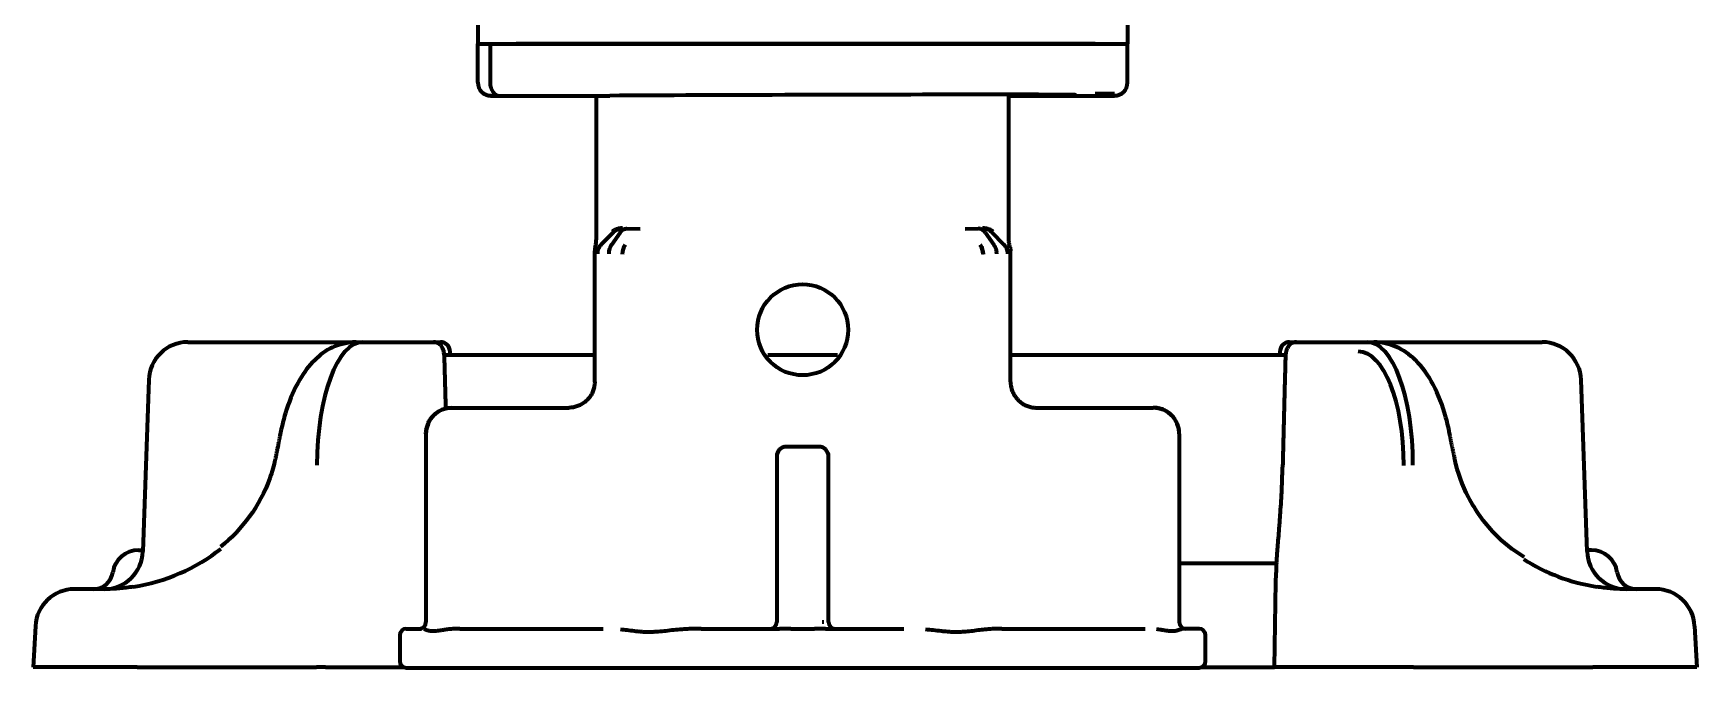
# Model space of a CAD drawing. Header units: inches. Extents: x -2898 to 7248, y 606 to 5598.
# Drawn here: x 3439.8 to 3567.8, y 2233.3 to 2282.1 of the extents above; entities that cross this region are included whole.
import ezdxf

# ---------------------------------------------------------------- set-up
doc = ezdxf.new("R2010")
doc.units = ezdxf.units.IN

msp = doc.modelspace()

# ---------------------------------------------------------------- linework, layer by layer
at = {"linetype": 'Continuous', "lineweight": 70}
for p, q in [((3524.05, 2361.74), (3524.05, 2281.29)), ((3474.05, 2358.85), (3474.05, 2281.29)), ((3474.05, 2281.29), (3475.85, 2281.29)), ((3474.05, 2278.3), (3474.05, 2281.29)), ((3475.01, 2281.29), (3475.01, 2278.29)), ((3475.01, 2281.29), (3475.01, 2278.29)), ((3475.85, 2281.29), (3522.25, 2281.29)), ((3521.55, 2281.29), (3477, 2281.29)), ((3522.25, 2281.29), (3524.05, 2281.29)), ((3524.05, 2278.44), (3524.05, 2281.29)), ((3524.05, 2278.3), (3524.05, 2278.44)), ((3475.48, 2277.29), (3475.71, 2277.29)), ((3475.71, 2277.29), (3484.2, 2277.29)), ((3475.71, 2277.29), (3484.2, 2277.29)), ((3483.17, 2277.29), (3483.17, 2266.21)), ((3514.92, 2266.21), (3514.92, 2277.38)), ((3514.92, 2277.29), (3522.38, 2277.29)), ((3514.92, 2277.29), (3522.38, 2277.29)), ((3522.38, 2277.29), (3522.61, 2277.29)), ((3485.51, 2267.07), (3486.54, 2267.05)), ((3511.55, 2267.05), (3512.59, 2267.07)), ((3484.49, 2266.79), (3483.55, 2265.85)), ((3485.01, 2266.77), (3484.34, 2265.83)), ((3484.35, 2265.83), (3484.34, 2265.83)), ((3513.09, 2266.77), (3513.75, 2265.83)), ((3513.6, 2266.79), (3514.54, 2265.85)), ((3483.05, 2255.29), (3483.05, 2265.35)), ((3515.05, 2255.29), (3515.05, 2265.35)), ((3451.74, 2258.34), (3457.24, 2258.34)), ((3457.24, 2258.34), (3461.08, 2258.34)), ((3461.08, 2258.34), (3464.69, 2258.34)), ((3464.69, 2258.34), (3465.21, 2258.34)), ((3465.21, 2258.34), (3467.36, 2258.34)), ((3467.36, 2258.34), (3470.64, 2258.34)), ((3470.64, 2258.34), (3471.17, 2258.34)), ((3536.52, 2258.34), (3537.05, 2258.34)), ((3537.05, 2258.34), (3540.33, 2258.34)), ((3540.33, 2258.34), (3542.48, 2258.34)), ((3542.48, 2258.34), (3543, 2258.34)), ((3543.38, 2258.34), (3546.62, 2258.34)), ((3546.62, 2258.34), (3550.45, 2258.34)), ((3550.45, 2258.34), (3555.95, 2258.34)), ((3483.05, 2257.34), (3471.48, 2257.34)), ((3471.5, 2256.91), (3471.5, 2256.92)), ((3471.93, 2257.34), (3471.92, 2257.61)), ((3501.74, 2257.34), (3496.36, 2257.34)), ((3536.22, 2257.34), (3515.05, 2257.34)), ((3535.77, 2257.61), (3535.77, 2257.34)), ((3536.19, 2256.92), (3536.2, 2256.91)), ((3448.75, 2255.45), (3448.28, 2242.24)), ((3559.41, 2242.24), (3558.95, 2255.45)), ((3472.06, 2253.29), (3481.05, 2253.29)), ((3517.05, 2253.29), (3526.03, 2253.29)), ((3470.06, 2251.29), (3470.06, 2236.79)), ((3500.3, 2250.29), (3497.8, 2250.29)), ((3528.03, 2251.29), (3528.03, 2236.79)), ((3458.46, 2249.33), (3458.46, 2249.33)), ((3497.05, 2249.54), (3497.05, 2236.79)), ((3501.05, 2236.79), (3501.05, 2249.54)), ((3549.23, 2249.33), (3549.23, 2249.33)), ((3535.98, 2248.72), (3535.98, 2248.71)), ((3447.94, 2242.34), (3448.29, 2242.34)), ((3528.03, 2241.34), (3535.52, 2241.34)), ((3559.75, 2242.34), (3559.41, 2242.34)), ((3535.48, 2240.95), (3535.48, 2240.93)), ((3445.5, 2239.34), (3443.01, 2239.34)), ((3535.35, 2233.34), (3535.46, 2239.89)), ((3564.69, 2239.34), (3562.19, 2239.34)), ((3440.01, 2236.5), (3439.85, 2233.34)), ((3468.55, 2236.29), (3469.71, 2236.29)), ((3472.68, 2236.29), (3483.71, 2236.29)), ((3491.25, 2236.29), (3497.27, 2236.29)), ((3498.15, 2236.29), (3499.95, 2236.29)), ((3500.82, 2236.29), (3506.84, 2236.29)), ((3514.38, 2236.29), (3525.41, 2236.29)), ((3529.55, 2236.29), (3528.39, 2236.29)), ((3567.68, 2236.5), (3567.85, 2233.34)), ((3468.05, 2235.79), (3468.05, 2233.79)), ((3530.05, 2233.79), (3530.05, 2235.79)), ((3447.84, 2233.34), (3439.85, 2233.34)), ((3447.84, 2233.34), (3461.65, 2233.34)), ((3462.34, 2233.34), (3461.65, 2233.34)), ((3462.34, 2233.34), (3468.33, 2233.34)), ((3468.55, 2233.29), (3529.55, 2233.29)), ((3529.76, 2233.34), (3535.35, 2233.34)), ((3539.25, 2233.34), (3535.35, 2233.34)), ((3545.35, 2233.34), (3539.25, 2233.34)), ((3546.05, 2233.34), (3545.35, 2233.34)), ((3546.05, 2233.34), (3559.86, 2233.34)), ((3567.85, 2233.34), (3559.86, 2233.34))]:
    msp.add_line(p, q, dxfattribs=at)
msp.add_circle((3499.05, 2259.29), 3.5, dxfattribs=at)
for centre, radius, start, end in [((3451.74, 2255.34), 3, 90, 178), ((3471.17, 2257.59), 0.75, 1, 90), ((3536.52, 2257.59), 0.75, 90, 179), ((3555.95, 2255.34), 3, 2, 90), ((3497.8, 2249.54), 0.75, 90, 180), ((3500.3, 2249.54), 0.75, 0, 90), ((3445.29, 2242.34), 3, 270, 358), ((3447.94, 2240.34), 2, 90, 171.7868), ((3562.41, 2242.34), 3, 182, 270), ((3559.75, 2240.34), 2, 8.2132, 90), ((3444.48, 2240.84), 1.5, 270, 351.7868), ((3563.22, 2240.84), 1.5, 188.2132, 270), ((3443.01, 2236.34), 3, 90, 177), ((3564.69, 2236.34), 3, 3, 90), ((3468.55, 2235.79), 0.5, 90, 180), ((3496.55, 2236.79), 0.5, 270, 0), ((3501.55, 2236.79), 0.5, 180, 270), ((3529.55, 2235.79), 0.5, 0, 90), ((3468.55, 2233.79), 0.5, 180, 270), ((3529.55, 2233.79), 0.5, 270, 0)]:
    msp.add_arc(centre, radius, start, end, dxfattribs=at)
for centre, major_axis, ratio, start_param, end_param in [((3475.05, 2278.3), (-1, 0), 0.999995, 0, 1.567711), ((3475.71, 2278.29), (0, 1), 0.7071, 1.570796, 3.141593), ((3475.71, 2278.29), (0, 1), 0.7071, 1.570796, 3.141593), ((3476.54, 2277.29), (-1.5, 0), 0.003085, 0.00001, 0.785408), ((3499.05, 2277.29), (21, 0.06), 0.003085, 5.569494, 8.63937), ((3521.55, 2277.43), (1.5, 0), 0.003085, 6.283176, 7.853972), ((3521.55, 2277.29), (1.5, 0), 0.003085, 5.497778, 6.283176), ((3523.05, 2278.3), (-1, 0), 0.999995, 1.573882, 3.141593), ((3485.2, 2266.08), (-0.707, -0.707), 0.999695, 3.927142, 4.71239), ((3484.84, 2265.13), (-0.017, -1), 0.707053, 3.945502, 4.724738), ((3485.88, 2265.11), (-0.01, -1), 0.707088, 3.940402, 4.719667), ((3512.22, 2265.11), (0.01, -1), 0.707088, 1.564381, 2.342782), ((3465.38, 2248.34), (-0.2, 10), 0.36987, 6.275734, 7.79417), ((3542.31, 2248.34), (0.2, 10), 0.36987, 4.7722, 6.290637), ((3541.61, 2248.36), (0.21, 9.25), 0.399832, 4.773696, 6.292133), ((3472.06, 2251.29), (1.41, 1.41), 0.999695, 0.78555, 2.356042), ((3526.03, 2251.29), (-1.41, 1.41), 0.999695, 3.927143, 5.497635), ((3445.55, 2251.34), (13.31, 1.42), 0.895011, 4.765915, 5.329805), ((3562.14, 2251.34), (-13.31, 1.42), 0.895011, 1.060573, 1.51727), ((3469.56, 2236.79), (0, -0.5), 0.999848, 0, 1.570796), ((3528.53, 2236.79), (0, -0.5), 0.999848, 4.712389, 6.283185)]:
    msp.add_ellipse(centre, major_axis=major_axis, ratio=ratio, start_param=start_param, end_param=end_param, dxfattribs=at)
for points, knots in [([(3485.18, 2267.1), (3485.1, 2267.1), (3485.03, 2267.1), (3484.89, 2267.08), (3484.82, 2267.06), (3484.73, 2267.03), (3484.69, 2267.02), (3484.63, 2267), (3484.61, 2266.98), (3484.55, 2266.95), (3484.52, 2266.94), (3484.47, 2266.9), (3484.44, 2266.88), (3484.42, 2266.86)], [0, 0, 0, 0, 0.25, 0.25, 0.5, 0.5, 0.625, 0.625, 0.75, 0.75, 0.875, 0.875, 1, 1, 1, 1]), ([(3485.01, 2266.77), (3485.04, 2266.82), (3485.08, 2266.86), (3485.12, 2266.91), (3485.13, 2266.92), (3485.15, 2266.93), (3485.16, 2266.94), (3485.2, 2266.97), (3485.22, 2266.98), (3485.28, 2267.02), (3485.32, 2267.04), (3485.38, 2267.05), (3485.39, 2267.06), (3485.41, 2267.06), (3485.41, 2267.06), (3485.42, 2267.06), (3485.43, 2267.06), (3485.43, 2267.06), (3485.46, 2267.07), (3485.48, 2267.07), (3485.51, 2267.07)], [0, 0, 0, 0, 0.25, 0.25, 0.3125, 0.3125, 0.375, 0.375, 0.5, 0.5, 0.75, 0.75, 0.8125, 0.828125, 0.828125, 0.84375, 0.84375, 0.875, 0.875, 1, 1, 1, 1]), ([(3513.09, 2266.77), (3513.05, 2266.82), (3513.02, 2266.86), (3512.96, 2266.92), (3512.94, 2266.93), (3512.91, 2266.96), (3512.9, 2266.96), (3512.88, 2266.98), (3512.87, 2266.99), (3512.81, 2267.02), (3512.77, 2267.04), (3512.71, 2267.05), (3512.7, 2267.06), (3512.69, 2267.06), (3512.68, 2267.06), (3512.68, 2267.06), (3512.67, 2267.06), (3512.66, 2267.06), (3512.63, 2267.07), (3512.61, 2267.07), (3512.59, 2267.07)], [0, 0, 0, 0, 0.25, 0.25, 0.375, 0.375, 0.4375, 0.4375, 0.5, 0.5, 0.75, 0.75, 0.8125, 0.828125, 0.828125, 0.84375, 0.84375, 0.875, 0.875, 1, 1, 1, 1]), ([(3513.6, 2266.79), (3513.56, 2266.84), (3513.46, 2266.92), (3513.34, 2266.98), (3513.22, 2267.03), (3513.16, 2267.05), (3513.08, 2267.07), (3513.05, 2267.07), (3513.03, 2267.08), (3513.01, 2267.08), (3513, 2267.08), (3512.96, 2267.08), (3512.93, 2267.08), (3512.9, 2267.08)], [0, 0, 0, 0, 0.25, 0.5, 0.5, 0.75, 0.75, 0.8125, 0.84375, 0.84375, 0.875, 0.875, 1, 1, 1, 1]), ([(3513.68, 2266.86), (3513.63, 2266.9), (3513.57, 2266.94), (3513.46, 2267), (3513.4, 2267.02), (3513.27, 2267.06), (3513.21, 2267.08), (3513.06, 2267.1), (3512.99, 2267.1), (3512.91, 2267.1)], [0, 0, 0, 0, 0.25, 0.25, 0.5, 0.5, 0.75, 0.75, 1, 1, 1, 1]), ([(3483.09, 2265.64), (3483.09, 2265.64), (3483.09, 2265.64), (3483.08, 2265.62), (3483.07, 2265.57), (3483.06, 2265.5), (3483.05, 2265.43), (3483.05, 2265.38), (3483.05, 2265.35)], [0, 0, 0, 0, 0.000031, 0.000031, 0.250024, 0.500016, 0.750008, 1, 1, 1, 1]), ([(3483.09, 2265.64), (3483.12, 2265.73), (3483.14, 2265.83), (3483.16, 2265.97), (3483.17, 2266.04), (3483.17, 2266.13), (3483.17, 2266.16), (3483.17, 2266.18), (3483.17, 2266.19), (3483.17, 2266.2), (3483.17, 2266.21), (3483.17, 2266.21)], [0, 0, 0, 0, 0.5, 0.5, 0.75, 0.875, 0.9375, 0.9375, 0.96875, 0.96875, 1, 1, 1, 1]), ([(3483.55, 2265.85), (3483.5, 2265.8), (3483.46, 2265.75), (3483.39, 2265.64), (3483.36, 2265.59), (3483.31, 2265.47), (3483.29, 2265.4), (3483.26, 2265.27), (3483.26, 2265.21), (3483.26, 2265.14)], [0, 0, 0, 0, 0.25, 0.25, 0.5, 0.5, 0.75, 0.75, 1, 1, 1, 1]), ([(3485.37, 2265.81), (3485.37, 2265.81), (3485.37, 2265.81), (3485.36, 2265.79), (3485.33, 2265.74), (3485.29, 2265.66), (3485.25, 2265.58), (3485.22, 2265.49), (3485.2, 2265.4), (3485.18, 2265.3), (3485.17, 2265.21), (3485.17, 2265.14), (3485.17, 2265.11)], [0, 0, 0, 0, 0.00004, 0.00004, 0.125035, 0.25003, 0.375025, 0.50002, 0.625015, 0.75001, 0.875005, 1, 1, 1, 1]), ([(3512.72, 2265.82), (3512.72, 2265.81), (3512.73, 2265.8), (3512.75, 2265.77), (3512.76, 2265.76), (3512.78, 2265.72), (3512.79, 2265.69), (3512.83, 2265.61), (3512.85, 2265.56), (3512.88, 2265.46), (3512.89, 2265.43), (3512.9, 2265.37), (3512.91, 2265.34), (3512.92, 2265.27), (3512.92, 2265.23), (3512.93, 2265.19), (3512.93, 2265.18), (3512.93, 2265.17), (3512.93, 2265.15), (3512.93, 2265.13), (3512.93, 2265.11)], [0, 0, 0, 0, 0.0625, 0.0625, 0.125, 0.125, 0.25, 0.25, 0.5, 0.5, 0.625, 0.625, 0.75, 0.75, 0.875, 0.90625, 0.921875, 0.921875, 0.9375, 1, 1, 1, 1]), ([(3513.75, 2265.83), (3513.77, 2265.81), (3513.79, 2265.77), (3513.81, 2265.73), (3513.82, 2265.72), (3513.82, 2265.72), (3513.82, 2265.71), (3513.83, 2265.71), (3513.83, 2265.7), (3513.84, 2265.69), (3513.87, 2265.62), (3513.89, 2265.56), (3513.93, 2265.44), (3513.94, 2265.38), (3513.96, 2265.26), (3513.96, 2265.19), (3513.96, 2265.13)], [0, 0, 0, 0, 0.125, 0.1875, 0.195313, 0.195313, 0.203125, 0.203125, 0.21875, 0.25, 0.25, 0.5, 0.5, 0.75, 0.75, 1, 1, 1, 1]), ([(3514.84, 2265.14), (3514.84, 2265.21), (3514.83, 2265.27), (3514.81, 2265.4), (3514.79, 2265.46), (3514.75, 2265.55), (3514.73, 2265.59), (3514.71, 2265.63), (3514.7, 2265.64), (3514.7, 2265.64), (3514.7, 2265.64), (3514.7, 2265.65), (3514.7, 2265.65), (3514.69, 2265.67), (3514.68, 2265.69), (3514.63, 2265.76), (3514.59, 2265.8), (3514.54, 2265.85)], [0, 0, 0, 0, 0.25, 0.25, 0.5, 0.5, 0.625, 0.65625, 0.660156, 0.660156, 0.664063, 0.664063, 0.671875, 0.6875, 0.75, 0.75, 1, 1, 1, 1]), ([(3515.01, 2265.64), (3514.98, 2265.73), (3514.96, 2265.83), (3514.94, 2265.97), (3514.93, 2266.04), (3514.92, 2266.13), (3514.92, 2266.16), (3514.92, 2266.18), (3514.92, 2266.19), (3514.92, 2266.2), (3514.92, 2266.21), (3514.92, 2266.21)], [0, 0, 0, 0, 0.5, 0.5, 0.75, 0.875, 0.9375, 0.9375, 0.96875, 0.96875, 1, 1, 1, 1]), ([(3515.01, 2265.64), (3515.01, 2265.64), (3515.01, 2265.64), (3515.01, 2265.62), (3515.02, 2265.57), (3515.04, 2265.5), (3515.05, 2265.43), (3515.05, 2265.38), (3515.05, 2265.35)], [0, 0, 0, 0, 0.000031, 0.000031, 0.250024, 0.500016, 0.750008, 1, 1, 1, 1]), ([(3464.69, 2258.34), (3464.03, 2258.31), (3462.85, 2258.06), (3461.38, 2256.96), (3460.22, 2255.4), (3459.36, 2253.41), (3458.96, 2251.84), (3458.82, 2251.12)], [0, 0, 0, 0, 0.189106, 0.366438, 0.567543, 0.814714, 1, 1, 1, 1]), ([(3471.5, 2256.92), (3471.5, 2256.96), (3471.5, 2257.12), (3471.47, 2257.41), (3471.43, 2257.69), (3471.32, 2257.96), (3471.14, 2258.18), (3470.91, 2258.31), (3470.73, 2258.34), (3470.64, 2258.34)], [0, 0, 0, 0, 0.056059, 0.233526, 0.445472, 0.608863, 0.73785, 0.866889, 1, 1, 1, 1]), ([(3537.05, 2258.34), (3537.05, 2258.34), (3536.96, 2258.36), (3536.78, 2258.3), (3536.57, 2258.19), (3536.43, 2258.04), (3536.34, 2257.88), (3536.28, 2257.72), (3536.23, 2257.5), (3536.2, 2257.22), (3536.19, 2257), (3536.19, 2256.91)], [0, 0, 0, 0, 0.001553, 0.142469, 0.255761, 0.354808, 0.444992, 0.536165, 0.674829, 0.879893, 1, 1, 1, 1]), ([(3548.87, 2251.12), (3548.78, 2251.61), (3548.45, 2253.05), (3547.65, 2255.13), (3546.41, 2256.91), (3544.79, 2258.08), (3543.62, 2258.32), (3543, 2258.34)], [0, 0, 0, 0, 0.128675, 0.386923, 0.634463, 0.824559, 1, 1, 1, 1]), ([(3470.06, 2251.29), (3470.06, 2251.31), (3470.06, 2251.33), (3470.06, 2251.36), (3470.06, 2251.37), (3470.07, 2251.42), (3470.07, 2251.46), (3470.08, 2251.55), (3470.1, 2251.68), (3470.13, 2251.81), (3470.16, 2251.9), (3470.17, 2251.93), (3470.19, 2252), (3470.2, 2252.03), (3470.26, 2252.18), (3470.33, 2252.29), (3470.43, 2252.46), (3470.47, 2252.51), (3470.54, 2252.59), (3470.56, 2252.61), (3470.6, 2252.66), (3470.62, 2252.68), (3470.74, 2252.8), (3470.84, 2252.88), (3470.98, 2252.97), (3471, 2252.99), (3471.05, 2253.02), (3471.06, 2253.02), (3471.09, 2253.04), (3471.16, 2253.08), (3471.23, 2253.12), (3471.41, 2253.19), (3471.54, 2253.23), (3471.7, 2253.26), (3471.73, 2253.27), (3471.8, 2253.28), (3471.83, 2253.28), (3471.93, 2253.29), (3472, 2253.29), (3472.06, 2253.29)], [0, 0, 0, 0, 0.015625, 0.015625, 0.03125, 0.03125, 0.0625, 0.0625, 0.125, 0.1875, 0.1875, 0.21875, 0.21875, 0.25, 0.25, 0.375, 0.375, 0.4375, 0.4375, 0.46875, 0.46875, 0.5, 0.5, 0.625, 0.625, 0.65625, 0.65625, 0.671875, 0.671875, 0.6875, 0.75, 0.75, 0.875, 0.875, 0.90625, 0.90625, 0.9375, 0.9375, 1, 1, 1, 1]), ([(3528.03, 2251.29), (3528.03, 2251.31), (3528.03, 2251.33), (3528.03, 2251.36), (3528.03, 2251.37), (3528.03, 2251.42), (3528.03, 2251.46), (3528.02, 2251.55), (3528, 2251.68), (3527.97, 2251.81), (3527.94, 2251.9), (3527.93, 2251.93), (3527.91, 2252), (3527.89, 2252.03), (3527.83, 2252.18), (3527.77, 2252.29), (3527.66, 2252.46), (3527.62, 2252.51), (3527.56, 2252.59), (3527.54, 2252.61), (3527.49, 2252.66), (3527.47, 2252.68), (3527.36, 2252.8), (3527.25, 2252.88), (3527.12, 2252.97), (3527.09, 2252.99), (3527.05, 2253.02), (3527.03, 2253.02), (3527.01, 2253.04), (3526.93, 2253.08), (3526.86, 2253.12), (3526.68, 2253.19), (3526.55, 2253.23), (3526.39, 2253.26), (3526.36, 2253.27), (3526.3, 2253.28), (3526.26, 2253.28), (3526.16, 2253.29), (3526.1, 2253.29), (3526.03, 2253.29)], [0, 0, 0, 0, 0.015625, 0.015625, 0.03125, 0.03125, 0.0625, 0.0625, 0.125, 0.1875, 0.1875, 0.21875, 0.21875, 0.25, 0.25, 0.375, 0.375, 0.4375, 0.4375, 0.46875, 0.46875, 0.5, 0.5, 0.625, 0.625, 0.65625, 0.65625, 0.671875, 0.671875, 0.6875, 0.75, 0.75, 0.875, 0.875, 0.90625, 0.90625, 0.9375, 0.9375, 1, 1, 1, 1]), ([(3458.46, 2249.33), (3458.36, 2248.83), (3457.91, 2247.27), (3456.62, 2244.84), (3455.11, 2243.28), (3454.26, 2242.59)], [0, 0, 0, 0, 0.188924, 0.604869, 1, 1, 1, 1]), ([(3554.57, 2241.79), (3553.72, 2242.32), (3552.07, 2243.63), (3550.2, 2246.26), (3549.46, 2248.3), (3549.23, 2249.33)], [0, 0, 0, 0, 0.308242, 0.670857, 1, 1, 1, 1]), ([(3535.57, 2242.11), (3535.59, 2242.31), (3535.6, 2242.52), (3535.64, 2242.96), (3535.66, 2243.2), (3535.7, 2243.68), (3535.72, 2243.94), (3535.75, 2244.27), (3535.75, 2244.34), (3535.76, 2244.48), (3535.77, 2244.54), (3535.78, 2244.75), (3535.79, 2244.89), (3535.82, 2245.31), (3535.84, 2245.6), (3535.88, 2246.19), (3535.89, 2246.5), (3535.92, 2246.96), (3535.92, 2247.12), (3535.93, 2247.35), (3535.94, 2247.43), (3535.94, 2247.59), (3535.95, 2247.67), (3535.96, 2248.07), (3535.97, 2248.39), (3535.98, 2248.71)], [0, 0, 0, 0, 0.125, 0.125, 0.25, 0.25, 0.375, 0.375, 0.40625, 0.40625, 0.4375, 0.4375, 0.5, 0.5, 0.625, 0.625, 0.75, 0.75, 0.8125, 0.8125, 0.84375, 0.84375, 0.875, 0.875, 1, 1, 1, 1]), ([(3535.49, 2241.34), (3535.49, 2241.34), (3535.49, 2241.33), (3535.49, 2241.28), (3535.48, 2241.24), (3535.48, 2241.15), (3535.48, 2241.11), (3535.48, 2241.02), (3535.48, 2240.98), (3535.48, 2240.93)], [0, 0, 0, 0, 0.065202, 0.065202, 0.376801, 0.376801, 0.688401, 0.688401, 1, 1, 1, 1]), ([(3535.51, 2240.96), (3535.51, 2241), (3535.51, 2241.04), (3535.51, 2241.12), (3535.52, 2241.16), (3535.52, 2241.24), (3535.52, 2241.28), (3535.52, 2241.36), (3535.53, 2241.39), (3535.53, 2241.5), (3535.54, 2241.58), (3535.54, 2241.72), (3535.55, 2241.78), (3535.55, 2241.85)], [0, 0, 0, 0, 0.125, 0.125, 0.25, 0.25, 0.375, 0.375, 0.5, 0.5, 0.75, 0.75, 1, 1, 1, 1]), ([(3535.46, 2239.89), (3535.46, 2239.93), (3535.46, 2239.98), (3535.47, 2240.06), (3535.47, 2240.1), (3535.47, 2240.15), (3535.47, 2240.17), (3535.47, 2240.21), (3535.48, 2240.23), (3535.48, 2240.29), (3535.48, 2240.33), (3535.49, 2240.43), (3535.49, 2240.48), (3535.49, 2240.56), (3535.49, 2240.57), (3535.49, 2240.6), (3535.5, 2240.62), (3535.5, 2240.67), (3535.5, 2240.7), (3535.5, 2240.77), (3535.5, 2240.81), (3535.51, 2240.88), (3535.51, 2240.92), (3535.51, 2240.96)], [0, 0, 0, 0, 0.25, 0.25, 0.375, 0.375, 0.4375, 0.4375, 0.5, 0.5, 0.625, 0.625, 0.75, 0.75, 0.78125, 0.78125, 0.8125, 0.8125, 0.875, 0.875, 0.9375, 0.9375, 1, 1, 1, 1]), ([(3447.54, 2239.52), (3447.36, 2239.49), (3447.18, 2239.47), (3446.83, 2239.43), (3446.66, 2239.41), (3446.45, 2239.39), (3446.38, 2239.38), (3446.32, 2239.38), (3446.27, 2239.37), (3446.25, 2239.37), (3446.14, 2239.36), (3446.06, 2239.36), (3445.81, 2239.35), (3445.66, 2239.34), (3445.5, 2239.34)], [0, 0, 0, 0, 0.25, 0.25, 0.5, 0.5, 0.5625, 0.59375, 0.59375, 0.625, 0.625, 0.75, 0.75, 1, 1, 1, 1]), ([(3562.19, 2239.34), (3562.15, 2239.34), (3562.11, 2239.34), (3562.04, 2239.34), (3561.92, 2239.35), (3561.72, 2239.35), (3561.55, 2239.36), (3561.38, 2239.38), (3561.3, 2239.38), (3561.04, 2239.41), (3560.86, 2239.42), (3560.51, 2239.47), (3560.34, 2239.49), (3560.16, 2239.52)], [0, 0, 0, 0, 0.0625, 0.0625, 0.125, 0.25, 0.375, 0.375, 0.5, 0.5, 0.75, 0.75, 1, 1, 1, 1]), ([(3471.82, 2236.25), (3471.76, 2236.24), (3471.7, 2236.23), (3471.58, 2236.22), (3471.52, 2236.21), (3471.36, 2236.18), (3471.25, 2236.17), (3471.05, 2236.14), (3470.96, 2236.12), (3470.82, 2236.11), (3470.78, 2236.11), (3470.69, 2236.1), (3470.61, 2236.1), (3470.53, 2236.1), (3470.46, 2236.11), (3470.42, 2236.11), (3470.35, 2236.12), (3470.32, 2236.12), (3470.26, 2236.14), (3470.23, 2236.14), (3470.14, 2236.17), (3470.09, 2236.18), (3470, 2236.22), (3469.96, 2236.23), (3469.93, 2236.25)], [0, 0, 0, 0, 0.0625, 0.0625, 0.125, 0.125, 0.25, 0.25, 0.375, 0.375, 0.4375, 0.4375, 0.5, 0.5625, 0.5625, 0.625, 0.625, 0.6875, 0.6875, 0.75, 0.75, 0.875, 0.875, 1, 1, 1, 1]), ([(3472.68, 2236.29), (3472.54, 2236.29), (3472.39, 2236.29), (3472.18, 2236.28), (3472.1, 2236.28), (3471.96, 2236.26), (3471.89, 2236.26), (3471.82, 2236.25)], [0, 0, 0, 0, 0.5, 0.5, 0.75, 0.75, 1, 1, 1, 1]), ([(3489.6, 2236.23), (3489.39, 2236.21), (3489.19, 2236.19), (3488.79, 2236.15), (3488.58, 2236.12), (3488.19, 2236.08), (3487.99, 2236.07), (3487.74, 2236.05), (3487.69, 2236.05), (3487.59, 2236.04), (3487.55, 2236.04), (3487.4, 2236.03), (3487.21, 2236.03), (3487.02, 2236.03), (3486.83, 2236.04), (3486.73, 2236.04), (3486.54, 2236.06), (3486.45, 2236.07), (3486.31, 2236.08), (3486.27, 2236.08), (3486.18, 2236.09), (3486.13, 2236.1), (3485.9, 2236.12), (3485.73, 2236.15), (3485.38, 2236.19), (3485.21, 2236.21), (3485.04, 2236.23)], [0, 0, 0, 0, 0.125, 0.125, 0.25, 0.25, 0.375, 0.375, 0.40625, 0.40625, 0.4375, 0.4375, 0.5, 0.5625, 0.5625, 0.625, 0.625, 0.6875, 0.6875, 0.71875, 0.71875, 0.75, 0.75, 0.875, 0.875, 1, 1, 1, 1]), ([(3491.25, 2236.29), (3490.97, 2236.29), (3490.7, 2236.29), (3490.29, 2236.27), (3490.15, 2236.27), (3489.87, 2236.25), (3489.74, 2236.24), (3489.6, 2236.23)], [0, 0, 0, 0, 0.5, 0.5, 0.75, 0.75, 1, 1, 1, 1]), ([(3513.05, 2236.23), (3512.89, 2236.21), (3512.72, 2236.19), (3512.37, 2236.15), (3512.19, 2236.12), (3511.83, 2236.08), (3511.65, 2236.07), (3511.41, 2236.05), (3511.36, 2236.05), (3511.27, 2236.04), (3511.22, 2236.04), (3511.08, 2236.03), (3510.89, 2236.03), (3510.69, 2236.03), (3510.5, 2236.04), (3510.4, 2236.04), (3510.21, 2236.06), (3510.11, 2236.07), (3509.96, 2236.08), (3509.91, 2236.08), (3509.81, 2236.09), (3509.76, 2236.1), (3509.51, 2236.12), (3509.31, 2236.15), (3508.9, 2236.19), (3508.7, 2236.21), (3508.49, 2236.23)], [0, 0, 0, 0, 0.125, 0.125, 0.25, 0.25, 0.375, 0.375, 0.40625, 0.40625, 0.4375, 0.4375, 0.5, 0.5625, 0.5625, 0.625, 0.625, 0.6875, 0.6875, 0.71875, 0.71875, 0.75, 0.75, 0.875, 0.875, 1, 1, 1, 1]), ([(3514.38, 2236.29), (3514.16, 2236.29), (3513.94, 2236.29), (3513.61, 2236.27), (3513.5, 2236.27), (3513.28, 2236.25), (3513.17, 2236.24), (3513.05, 2236.23)], [0, 0, 0, 0, 0.5, 0.5, 0.75, 0.75, 1, 1, 1, 1]), ([(3528.17, 2236.25), (3528.15, 2236.24), (3528.13, 2236.23), (3528.09, 2236.22), (3528.07, 2236.21), (3528, 2236.18), (3527.95, 2236.17), (3527.84, 2236.14), (3527.77, 2236.12), (3527.67, 2236.11), (3527.64, 2236.11), (3527.56, 2236.1), (3527.48, 2236.1), (3527.4, 2236.1), (3527.32, 2236.11), (3527.27, 2236.11), (3527.18, 2236.12), (3527.14, 2236.12), (3527.04, 2236.14), (3526.99, 2236.14), (3526.84, 2236.17), (3526.74, 2236.18), (3526.51, 2236.22), (3526.4, 2236.23), (3526.28, 2236.25)], [0, 0, 0, 0, 0.0625, 0.0625, 0.125, 0.125, 0.25, 0.25, 0.375, 0.375, 0.4375, 0.4375, 0.5, 0.5625, 0.5625, 0.625, 0.625, 0.6875, 0.6875, 0.75, 0.75, 0.875, 0.875, 1, 1, 1, 1]), ([(3528.39, 2236.29), (3528.35, 2236.29), (3528.32, 2236.29), (3528.26, 2236.28), (3528.24, 2236.28), (3528.21, 2236.26), (3528.19, 2236.26), (3528.17, 2236.25)], [0, 0, 0, 0, 0.5, 0.5, 0.75, 0.75, 1, 1, 1, 1])]:
    msp.add_open_spline(points, degree=3, knots=knots, dxfattribs=at)
for points, degree in [([(3484.34, 2265.83), (3484.33, 2265.81), (3484.29, 2265.76), (3484.25, 2265.68), (3484.22, 2265.6), (3484.19, 2265.51), (3484.16, 2265.42), (3484.15, 2265.32), (3484.13, 2265.23), (3484.13, 2265.16), (3484.13, 2265.13)], 3), ([(3471.6, 2253.23), (3471.55, 2255.07), (3471.5, 2256.92)], 2), ([(3536.19, 2256.92), (3536.08, 2252.82), (3535.98, 2248.72)], 2), ([(3483.05, 2255.29), (3483.05, 2255.24), (3483.04, 2255.13), (3483.02, 2254.96), (3482.99, 2254.8), (3482.94, 2254.64), (3482.88, 2254.49), (3482.81, 2254.34), (3482.72, 2254.2), (3482.63, 2254.06), (3482.52, 2253.94), (3482.4, 2253.82), (3482.28, 2253.71), (3482.14, 2253.62), (3482, 2253.53), (3481.85, 2253.46), (3481.7, 2253.4), (3481.54, 2253.35), (3481.38, 2253.32), (3481.21, 2253.3), (3481.1, 2253.29), (3481.05, 2253.29)], 3), ([(3515.05, 2255.29), (3515.05, 2255.24), (3515.05, 2255.13), (3515.07, 2254.96), (3515.11, 2254.8), (3515.15, 2254.64), (3515.21, 2254.49), (3515.29, 2254.34), (3515.37, 2254.2), (3515.47, 2254.06), (3515.57, 2253.94), (3515.69, 2253.82), (3515.82, 2253.71), (3515.95, 2253.62), (3516.09, 2253.53), (3516.24, 2253.46), (3516.4, 2253.4), (3516.56, 2253.35), (3516.72, 2253.32), (3516.88, 2253.3), (3516.99, 2253.29), (3517.05, 2253.29)], 3), ([(3458.86, 2251.34), (3458.68, 2250.38), (3458.46, 2249.33)], 2), ([(3549.24, 2249.33), (3549.03, 2250.28), (3548.87, 2251.12)], 2), ([(3535.55, 2241.85), (3535.56, 2241.94), (3535.56, 2242.03), (3535.57, 2242.11)], 3), ([(3497.55, 2236.29), (3497.52, 2236.29), (3497.46, 2236.29), (3497.37, 2236.29), (3497.31, 2236.29), (3497.27, 2236.29)], 3), ([(3498.15, 2236.29), (3497.95, 2236.29), (3497.75, 2236.29), (3497.55, 2236.29)], 3), ([(3500.55, 2236.29), (3500.35, 2236.29), (3500.15, 2236.29), (3499.95, 2236.29)], 3), ([(3500.68, 2236.79), (3500.67, 2236.79), (3500.64, 2236.79), (3500.59, 2236.79), (3500.56, 2236.79), (3500.55, 2236.79)], 3), ([(3500.82, 2236.29), (3500.79, 2236.29), (3500.74, 2236.29), (3500.64, 2236.29), (3500.58, 2236.29), (3500.55, 2236.29)], 3)]:
    msp.add_open_spline(points, degree=degree, dxfattribs=at)

doc.saveas('drawing.dxf')
